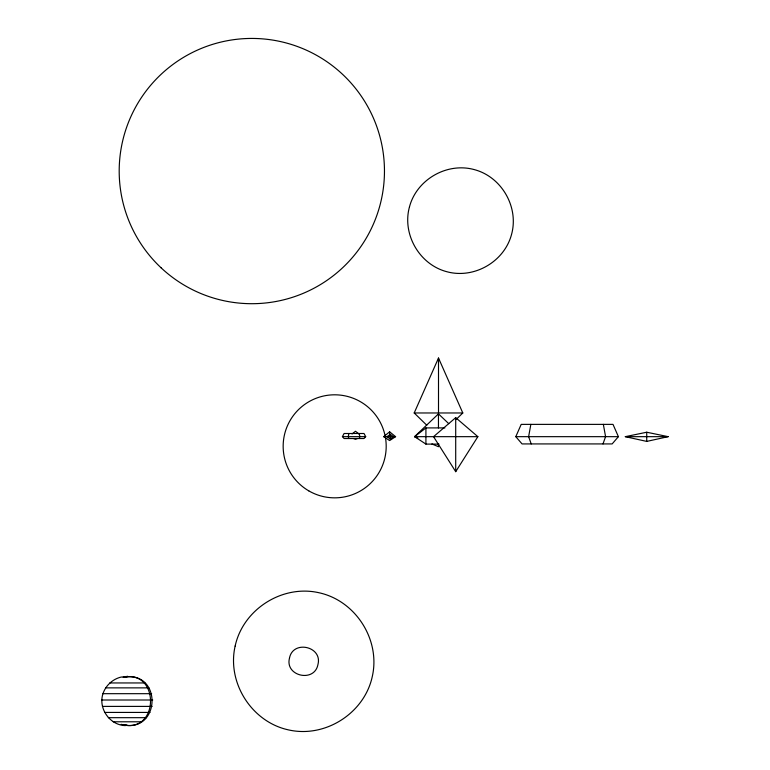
<?xml version="1.0" encoding="UTF-8"?>
<svg xmlns="http://www.w3.org/2000/svg" width="770" height="770" viewBox="0 0 770 770"><rect width="100%" height="100%" fill="white"/><g stroke="black" fill="none" stroke-linecap="round" stroke-linejoin="round"><path stroke-width="1.16" d="M390.284 439.064L390.303 434.424L393.557 436.667L390.284 439.064L387.041 436.667L390.303 434.424M121.169 724.31C160.449 735.081 163.336 670.247 123.441 677.176M125.433 725.61C109.86 725.244 98.011 708.477 102.968 693.683C105.711 685.464 112.689 679.082 121.121 677.061C123.21 677.1 133.027 675.425 123.931 677.176M530.848 424.376L528.624 436.667L531.204 443.924M348.916 433.5L348.233 436.667L348.925 438.525M602.997 443.924L605.576 436.667L603.353 424.376M359.167 438.525L359.869 436.667L359.176 433.5M515.804 436.667L521.194 424.376L613.007 424.376L618.397 436.667L612.15 443.924L522.05 443.924L515.804 436.667L618.397 436.667M426.772 425.223L414.202 412.97L438.505 358.031L462.799 412.97L456.1 419.506M342.409 436.667L344.075 433.5L364.027 433.5L365.683 436.667L363.998 438.525L344.094 438.525L342.409 436.667L365.683 436.667M455.705 471.664L477.862 436.667L455.705 417.667L433.548 436.667L455.705 471.664L455.705 417.667M448.717 423.635L438.457 413.865L414.539 436.667L417.802 438.034M383.672 436.667L389.63 431.826L395.588 436.667L389.63 440.575L383.672 436.667L395.588 436.667M352.034 433.962L355.499 431.267L358.974 433.962M438.958 444.107L425.916 444.107L414.645 436.667L425.916 427.908L444.887 427.908M357.482 438.525L355.499 439.266L353.517 438.525M646.733 441.412L668.139 436.667L646.733 432.23L625.317 436.667L646.733 441.412L646.733 432.23M124.057 677.234C159.352 669.996 159.361 732.01 123.98 725.042M123.248 677.234L127.416 676.493M414.202 412.97L462.799 412.97M414.645 436.667L477.862 436.667M625.317 436.667L668.139 436.667M109.812 682.952L144.885 682.952M105.683 687.87L148.957 687.87M102.968 693.683L151.632 693.683M101.861 700.007L152.73 700.007M102.42 706.398L152.171 706.398M104.633 712.423L149.996 712.423M108.329 717.678L146.348 717.678M113.257 721.788L141.488 721.788M123.056 725.042L127.387 725.436L123.585 725.042M431.941 443.972L438.457 446.716L438.457 444.367M438.505 358.031L438.505 412.97M438.457 413.865L438.457 427.947M425.916 427.908L425.916 444.107M389.63 431.826L389.63 435.695M235.148 646.04C226.736 682.682 251.684 721.933 288.432 729.883C325.084 738.286 364.335 713.347 372.276 676.589C380.688 639.947 355.74 600.696 318.992 592.746C282.349 584.343 243.099 609.291 235.148 646.04M289.481 658.148C284.708 676.272 314.564 682.923 317.952 664.491C322.717 646.357 292.86 639.706 289.481 658.148M409.496 206.774C401.901 234.032 419.284 264.408 446.639 271.666C473.897 279.26 504.273 261.867 511.521 234.513C519.115 207.255 501.732 176.879 474.378 169.631C447.12 162.037 416.743 179.429 409.496 206.774M308.751 490.846A51.523 51.523 0 0 0 386.194 446.513A51.523 51.523 0 0 0 309.078 401.613A51.523 51.523 0 0 0 308.751 490.846M161.007 267.729A132.633 132.633 0 0 0 380.948 201.394A132.633 132.633 0 0 0 213.531 44.082A132.633 132.633 0 0 0 161.007 267.729"/></g></svg>
